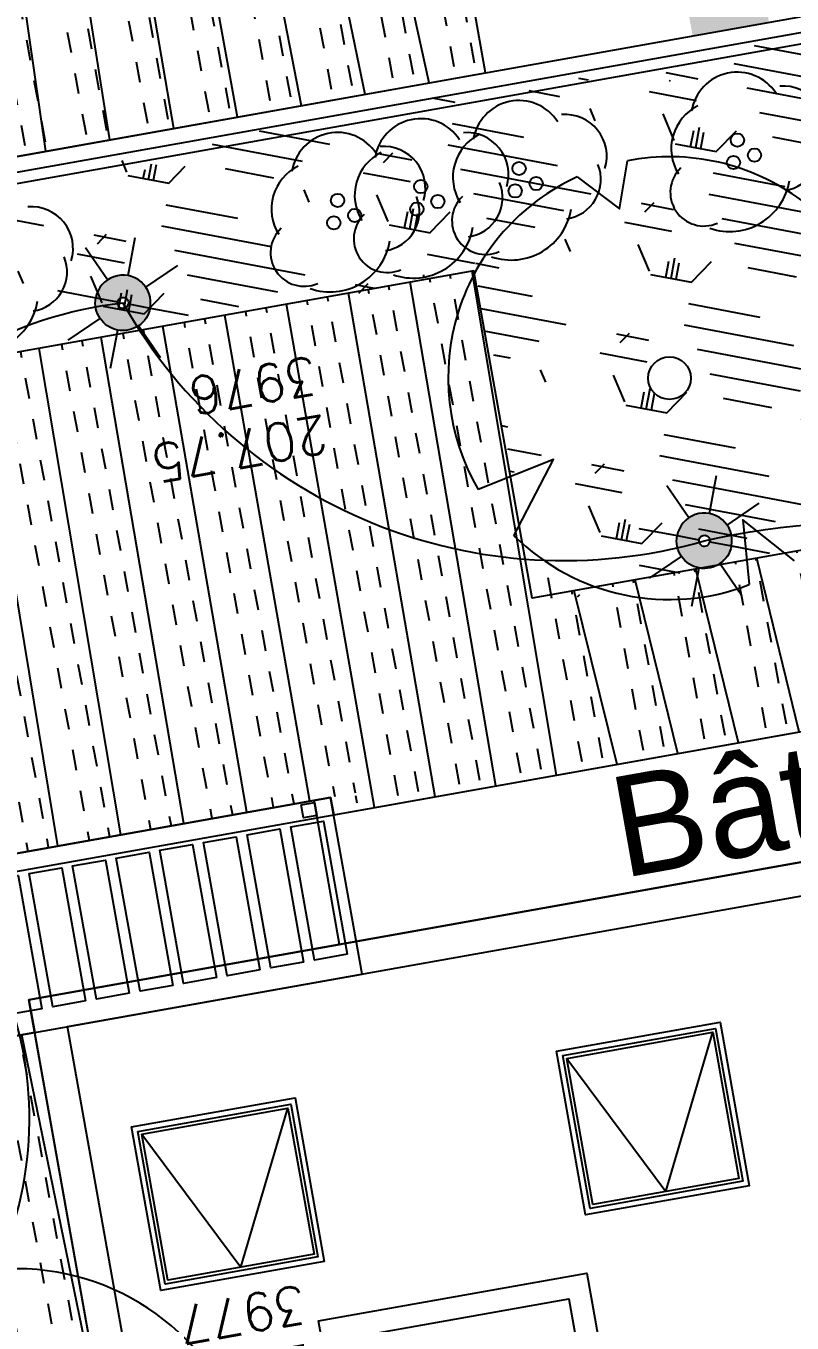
# Model space of a CAD drawing. Extents: x -2313930 to 3286427, y -3858277 to 2572692.
# Drawn here: x -4349 to -3658, y 4014 to 5184 of the extents above; entities that cross this region are included whole.
import ezdxf
from ezdxf.enums import TextEntityAlignment as Align
from ezdxf.lldxf.tags import DXFTag

# ---------------------------------------------------------------- set-up
doc = ezdxf.new("R2010")
doc.units = 0
doc.layers.add('_GAZELEC-RESERVATION 2', color=132, linetype='Continuous', lineweight=18)
doc.layers.add('Fond topo - P', color=252, linetype='Continuous', lineweight=50)
for name, color, linetype, plot in [('Fond topo - N', 252, 'Continuous', False), ('Fond topo - NCACHE', 252, 'Continuous', False), ('Fond topo - ZCACHE', 252, 'Continuous', False)]:
    doc.layers.add(name, color=color, linetype=linetype, plot=plot)
for name, color, linetype in [('Fond topo - Z_500', 252, 'Continuous'), ('prlm-VRD', 2, 'Continuous'), ('SA - arbre', 252, 'Continuous'), ('SA - arbuste', 252, 'Continuous'), ('SA - bât A-B', 252, 'Continuous'), ('SA - couvre sol', 252, 'Continuous'), ('SA - ECL-réso', 252, 'Eclairage public'), ('SA - haie séparative', 252, 'Continuous'), ('SA - limite revêtement', 252, 'Continuous'), ('SA - platelage bois', 252, 'Continuous')]:
    doc.layers.add(name, color=color, linetype=linetype)
doc.styles.add('Arial', font='arial.ttf')
doc.styles.add('Lignes', font='arial.ttf', dxfattribs={"height": 0.35})
doc.styles.add('SIMPLEX', font='simplex_.ttf', dxfattribs={"height": 1.25})
tags = doc.linetypes.add('Eclairage public', pattern='A,5,-0.25,["ECL",Lignes,S=1,R=0,X=0,Y=-0.18],-1.25', length=6.5).pattern_tags.tags
tags[15:16] = [DXFTag(74, 4), DXFTag(75, 0), DXFTag(340, '0'), DXFTag(46, 0.0), DXFTag(50, 0.0), DXFTag(44, 0.0), DXFTag(45, 0.0)]
tags[4:5] = [DXFTag(74, 4), DXFTag(75, 0), DXFTag(340, '0'), DXFTag(46, 0.0), DXFTag(50, 0.0), DXFTag(44, 0.0), DXFTag(45, 0.0)]
tags = doc.linetypes.add('Style de ligne -27', pattern=[0.0656167957931757, 0.0218722652643919, -0.0437445305287838]).pattern_tags.tags
tags[6:7] = [DXFTag(74, 4), DXFTag(75, 0), DXFTag(340, '0'), DXFTag(46, 0.0), DXFTag(50, 0.0), DXFTag(44, 0.0), DXFTag(45, 0.0)]
tags[4:5] = [DXFTag(74, 4), DXFTag(75, 0), DXFTag(340, '0'), DXFTag(46, 0.0), DXFTag(50, 0.0), DXFTag(44, 0.0), DXFTag(45, 0.0)]
pattern_1 = [(280.4264001144857, (-277130161.1279894, -473864756.7787022), (55.32121061969438, 10.17969329456503), []), (280.4264001144857, (-277130142.6875859, -473864753.3854711), (55.32121061969438, 10.17969329456503), [18.75, -18.75]), (280.4264001144857, (-277130124.2471823, -473864749.99224), (55.32121061969438, 10.17969329456503), [18.75, -18.75])]

# ---------------------------------------------------------------- blocks, each defined once
blk = doc.blocks.new('Candélabre', base_point=(-13.42592592600001, -9.391534390999993))
for points in [[(-13.67592592600001, -9.391534390999993, -1), (-13.17592592600001, -9.391534390999993), (-13.37592592600001, -9.391534390999993, 1), (-13.475925926, -9.391534390999993)], [(-13.67592592600001, -9.391534390999993, -1), (-13.17592592600001, -9.391534390999993), (-13.37592592600001, -9.391534390999993, 1), (-13.475925926, -9.391534390999993)], [(-13.67592592600001, -9.391534390999993), (-13.475925926, -9.391534390999993, 1), (-13.37592592600001, -9.391534390999993), (-13.17592592600001, -9.391534390999993, -1)], [(-13.67592592600001, -9.391534390999993), (-13.475925926, -9.391534390999993, 1), (-13.37592592600001, -9.391534390999993), (-13.17592592600001, -9.391534390999993, -1)]]:
    blk.add_hatch(color=250).paths.add_polyline_path(points)
at = {"linetype": 'Continuous', "flags": 128}
for points in [[(-13.42592592600001, -9.141534390999993), (-13.42592592600001, -8.791534391999988)], [(-13.60270262100001, -9.214757695999992), (-13.850189994, -8.967270322999994)], [(-13.24914923200001, -9.214757696999996), (-13.001661857, -8.96727032199999)], [(-14.02592592600001, -9.391534390999993), (-13.67592592600001, -9.391534390999993)], [(-13.17592592600001, -9.391534390999993), (-12.825925927, -9.391534390999993)], [(-13.85018999600001, -9.815798461), (-13.60270262200001, -9.568311086999998)], [(-13.00166185800001, -9.815798458999993), (-13.249149231, -9.568311085999994)], [(-13.42592592600001, -9.991534390999988), (-13.42592592600001, -9.641534390999993)]]:
    blk.add_lwpolyline(points, dxfattribs=at)
for points in [[(-13.67592592600001, -9.391534390999993), (-13.475925926, -9.391534390999993, -1), (-13.37592592600001, -9.391534390999993), (-13.17592592600001, -9.391534390999993, 1)], [(-13.67592592600001, -9.391534390999993), (-13.475925926, -9.391534390999993, 1), (-13.37592592600001, -9.391534390999993), (-13.17592592600001, -9.391534390999993, -1)]]:
    blk.add_lwpolyline(points, format="xyb", close=True, dxfattribs=at)
blk = doc.blocks.new('PTOPO')
at = {"layer": 'Fond topo - NCACHE', "style": 'SIMPLEX'}
blk.add_attdef('MAT', text='', height=0.34, dxfattribs=at).set_placement((0.09999999986030161, -0.09999999962747097), align=Align.TOP_LEFT)
at = {"layer": 'Fond topo - ZCACHE', "style": 'SIMPLEX'}
blk.add_attdef('ALT', (0.09999999986030161, 0.09999999962747097), '', height=0.34, dxfattribs=at)
blk = doc.blocks.new('A$C1F970F0F')
at = {"layer": 'SA - couvre sol'}
h = blk.add_hatch(dxfattribs=at)
h.set_pattern_fill('PELOUSE6', color=256, scale=20.0000003, angle=-10.72360141139323, style=0, pattern_type=2)
h.set_pattern_definition([(349.2763985886067, (-277130161.1279894, -473864756.7787022), (22.32856350872324, 117.9043497231417), [37.5000005625, -202.5000030375]), (79.27639858860677, (-277130147.3110734, -473864759.3953308), (-235.8086994462835, 44.65712701744649), [15.000000225, -105.000001575]), (79.27639858860677, (-277130138.0997961, -473864761.1397498), (-235.8086994462835, 44.65712701744649), [15.000000225, -105.000001575]), (79.27639858860677, (-277130142.7054347, -473864760.2675403), (-235.8086994462835, 44.65712701744649), [18.75000028125, -101.25000151875]), (112.9664661186067, (-277130151.916716, -473864758.5231205), (-191.1515722884832, 280.4658259369293), [12.00000018, -420.7461593111922]), (45.58633105860677, (-277130133.4941673, -473864762.0119574), (22.32856353476547, 117.9043498154048), [12.00000018, -420.7461593111923]), (45.58633105860677, (-277130124.2828801, -473864763.7563783), (22.32856353476547, 117.9043498154048), [26.00000039, -406.6661590999923]), (112.9664661186067, (-277130161.1279894, -473864756.7787022), (-191.1515722884832, 280.4658259369293), [26.00000039, -406.6661590999922]), (349.2763985886067, (-277130073.3609553, -473864750.4999832), (22.32856350872324, 117.9043497231417), [44.42455106636825, -195.5754525336318]), (349.2763985886067, (-277130085.1249766, -473864728.4255323), (22.32856350872324, 117.9043497231417), [82.81008944215131, -56.09585564143782, 43.07431864611476, -58.01973967029608]), (349.2763985886067, (-277130096.7337571, -473864706.3804808), (22.32856350872324, 117.9043497231417), [119.4799495921992, -46.28746189431191, 29.47870124218051, -44.75389087130835]), (349.2763985886067, (-277130108.4191755, -473864684.3209158), (22.32856350872324, 117.9043497231417), [100.4611429069171, -139.5388606930829]), (349.2763985886067, (-277130104.5097786, -473864665.2146754), (22.32856350872324, 117.9043497231417), [65.56973938354608, -174.4302642164539])])
h.paths.add_polyline_path([(-3402.623808803382, 4002.738312271429), (-3437.712507589949, 4199.636212808002), (-3240.81464163304, 4234.725105514619), (-3223.270195233028, 4136.276172657652), (-2523.393668735908, 4261.000187694139), (-2562.872126556909, 4482.529666060197), (-2956.667858459632, 4412.351880455288), (-2991.756751253422, 4609.249746452402), (-2794.85888531939, 4644.338639163351), (-2873.107116345795, 5083.420880229077), (-2676.209250280051, 5118.509773009871), (-2716.733466870143, 5345.90742274797), (-3626.306558289891, 5183.813676629252), (-3573.673219096088, 4888.466877775171), (-3886.433009378015, 4832.73039375921), (-3939.06634855449, 5128.077192704795), (-4875.622878340046, 4961.174765867798), (-4861.415331338533, 4881.450515412981), (-4762.966398399941, 4898.994961868626), (-4736.649728846019, 4751.321562402331), (-4835.098661767282, 4733.777116038193), (-4821.063104642834, 4655.017969675949), (-4544.422242371515, 4704.317750093585), (-4520.912684171495, 4572.396179924211), (-4896.002479472914, 4505.551953068259), (-5000.388478969709, 5091.303708193815), (-2644.601016008993, 5511.124216758372), (-2407.400474873673, 4180.096742493728)])
at = {"layer": 'SA - haie séparative'}
h = blk.add_hatch(dxfattribs=at)
h.set_pattern_fill('PAVES_EVERGREEN1', color=256, scale=30.0000012, angle=-10.72360141139323, style=0, pattern_type=2)
h.set_pattern_definition([(349.2763985886067, (-277130152.3634321, -473864750.8052154), (32.26715867605478, 9.155903067109474), [15.0000006, -15.0000006]), (79.27639858860677, (-277130152.3634321, -473864750.8052154), (-9.155903067109474, 32.26715867605478), [15.0000006, -15.0000006])])
h.paths.add_polyline_path([(-3741.577973520158, 5340.124020899985), (-3672.648887766581, 5352.321608217365), (-3772.845735262865, 5918.538262582146), (-5101.585512309603, 5679.874887636244), (-5001.817125734857, 5115.427393912992), (-4932.186946450847, 5127.835895881468), (-5021.032714997484, 5626.386451342699), (-3830.825719061932, 5837.00390246101)])
at = {"layer": 'SA - platelage bois'}
h = blk.add_hatch(dxfattribs=at)
h.set_pattern_fill('PASSERELLE', color=256, scale=150, angle=-79.57359988551433, style=0, pattern_type=2)
h.set_pattern_definition(pattern_1)
h.paths.add_polyline_path([(-4473.131547800867, 5514.368344478578), (-4420.498589572083, 5219.022927735845), (-3928.61527620563, 5306.701349582033), (-3980.881579736471, 5602.060457924456)])
h = blk.add_hatch(dxfattribs=at)
h.set_pattern_fill('PASSERELLE', color=256, scale=150, angle=-79.57359988551433, style=0, pattern_type=2)
h.set_pattern_definition(pattern_1)
h.paths.add_polyline_path([(-4875.622878340046, 4961.174765867798), (-4861.415331338533, 4881.450515412981), (-4762.966398399941, 4898.994961868626), (-4736.649728846019, 4751.321562402331), (-4835.098661767282, 4733.777116038193), (-4821.063104642834, 4655.017969675949), (-4544.422242371515, 4704.317750093585), (-4520.912684171495, 4572.396179924211), (-4068.335335630077, 4653.049355077584), (-4065.528224184668, 4637.297525763334), (-2881.979355956483, 4848.216111185977), (-2922.331582675059, 5074.648656927342), (-2676.209250280051, 5118.509773009871), (-2716.733466870143, 5345.90742274797), (-3626.306558289891, 5183.813676629252), (-3573.673219096088, 4888.466877775171), (-3886.433009378015, 4832.73039375921), (-3939.06634855449, 5128.077192704795)])
h = blk.add_hatch(dxfattribs=at)
h.set_pattern_fill('PASSERELLE', color=256, scale=150, angle=-79.57359988551433, style=0, pattern_type=2)
h.set_pattern_definition(pattern_1)
h.paths.add_polyline_path([(-4335.267744219151, 4440.927387803801), (-4492.490680990537, 4412.908908511484), (-4468.981122882024, 4280.987338359439), (-4647.173052249411, 4249.232004214435), (-4585.76748988437, 3904.660738842532), (-4684.216422805634, 3887.116292478393), (-4660.177072840863, 3752.221847930361), (-4463.279206866626, 3787.310740728484), (-4410.645867672823, 3491.963941874403), (-4607.543733624184, 3456.875049071948), (-4589.999287218625, 3358.426116119144), (-4491.550354280032, 3375.970562574789), (-4456.461461509119, 3179.072696582007), (-4554.910394430382, 3161.528250217867), (-4537.365948024823, 3063.079317265063), (-4143.570216190728, 3133.25710288297), (-4064.620207443004, 2690.236904562595), (-4261.518073302859, 2655.14801174281), (-4270.290296560057, 2704.372478182124), (-4368.739229498649, 2686.828031726479), (-4333.843767498192, 2491.015584049302), (-3298.165509577112, 2675.607043131192), (-3324.284533135743, 2822.171087690233), (-3718.080264969837, 2751.993302072327), (-3726.852488209704, 2801.217768603146), (-3431.982729456081, 2853.766095122478), (-3467.0716222672, 3050.663961028087), (-3761.941380923771, 2998.115634395587), (-3814.574720123121, 3293.462433345506), (-3519.227921227619, 3346.095772507767), (-3554.31681402141, 3542.993638504882), (-3652.765747051507, 3525.449192066567), (-3670.310193457068, 3623.898125019371), (-3473.412327505706, 3658.987017821825), (-3526.045666699509, 3954.333816675906), (-4226.313273780827, 3829.540107731822)])
at = {"layer": 'SA - arbre', "ltscale": 1.920000076293945, "elevation": 9.999999999999998e-08, "flags": 128}
for points in [[(-3845.873453748753, 5212.854676563354), (-3807.564932970947, 5184.208235229561), (-3800.429576829961, 5227.460081935287)], [(-3902.814144724872, 4889.196821971495), (-3867.134502460819, 4957.785789188832), (-3935.164172344221, 4930.950753533514)], [(-3649.544816650656, 4866.567232037828), (-3696.324492228814, 4903.360304279556), (-3690.485293049178, 4845.006886820881)]]:
    blk.add_lwpolyline(points, dxfattribs=at)
at = {"layer": 'SA - arbre', "ltscale": 1.920000076293945}
blk.add_circle((-3762.467718758773, 5031.34343604551), 19.2, dxfattribs=at)
for start, end in [(5.615758488842114, 100.95514862453), (114.6790985122949, 210.170484290019), (225.3651126391995, 291.121711628256)]:
    blk.add_arc((-3762.467718758773, 5031.34343604551), 199.7567998, start, end, dxfattribs=at)
at = {"layer": 'SA - arbuste', "ltscale": 0.800000011920929}
for centre in [(-3701.230416543962, 5246.158929420034), (-3704.705024448726, 5225.871113574433), (-3685.796035051616, 5232.579335799316), (-3898.264401401377, 5220.491826988957), (-3986.943206228913, 5204.180232584773), (-3882.830019891701, 5206.912233459745), (-4061.969144812248, 5191.74267981324), (-3971.508824736567, 5190.600638964055), (-3901.739009329017, 5200.204011147688), (-3990.417814173883, 5183.892416651998), (-4065.443752739888, 5171.454863971971), (-4046.534763319901, 5178.163086192522)]:
    blk.add_circle(centre, 6, dxfattribs=at)
at = {"layer": 'SA - arbuste', "ltscale": 0.6399999856948853}
for centre, radius, start, end in [((-3701.34231406197, 5265.754455783022), 41.674688, 32.90494450850222, 171.122222747956), ((-3659.736284680903, 5257.182816221449), 37.72767999999999, 342.9842594908044, 94.63470469373227), ((-3898.376298919384, 5240.087353351944), 41.674688, 32.90494467775616, 171.1222224813845), ((-3856.770269538317, 5231.515713790372), 37.72767999999999, 342.9842594908044, 94.63470469373227), ((-3717.739346883905, 5238.308174507578), 43.180544, 116.324862790465, 211.8320557992154), ((-3987.05510376425, 5223.775758856254), 41.674688, 32.90494467775616, 171.1222224813845), ((-4062.081042330255, 5211.338206176228), 41.674688, 32.90494467775616, 171.122222747956), ((-3914.77333174132, 5212.641072076502), 43.180544, 116.3248626312973, 211.8320556308634), ((-3945.44907440606, 5215.204119299014), 37.72767999999999, 342.9842594908044, 94.63470461757107), ((-3663.069468964696, 5236.179786282338), 35.676672, 277.8831336789501, 22.28760178340445), ((-4003.452136609063, 5196.329477585143), 43.180544, 116.3248626312973, 211.8320556308634), ((-4020.475012949188, 5202.766566614655), 37.72767999999999, 342.9842594908044, 94.63470461757107), ((-4078.47807515219, 5183.891924900783), 43.180544, 116.3248626312973, 211.8320556308634), ((-3860.10345382211, 5210.512683851261), 35.676672, 277.8831336789501, 22.28760178340445), ((-3731.422632932507, 5198.921799696905), 30.327872, 133.2696686423436, 293.7521365777301), ((-3708.191426818184, 5218.310993919386), 54.727168, 251.0377364883117, 350.7437829327423), ((-3948.782258672523, 5194.20108945141), 35.676672, 277.883133562608, 22.28760147896251), ((-4338.424344299616, 5148.321423645047), 37.72767999999999, 342.9842594908044, 94.63470469373227), ((-4023.808197232981, 5181.763536675545), 35.676672, 277.8831336789501, 22.28760147896251), ((-3928.456617789921, 5173.254697265827), 30.327872, 133.2696686423436, 293.7521365777301), ((-4017.135422657664, 5156.943102774469), 30.327872, 133.2696683174558, 293.7521367830749), ((-3905.225411675598, 5192.643891488309), 54.727168, 251.0377364883117, 350.7437829327423), ((-4092.161361200793, 5144.505550090111), 30.327872, 133.2696686423436, 293.7521367830749), ((-3993.904216543341, 5176.33229699695), 54.727168, 251.0377364883117, 350.7437829327423), ((-4068.930155086469, 5163.894744312592), 54.727168, 251.0377365523678, 350.7437825057393), ((-4341.757528583408, 5127.318393705937), 35.676672, 277.8831336789501, 22.28760147896251), ((-4386.879486436897, 5109.449601342983), 54.727168, 251.0377365152544, 350.7437827194919)]:
    blk.add_arc(centre, radius, start, end, dxfattribs=at)
at = {"layer": 'SA - bât A-B', "linetype": 'Style de ligne -27', "ltscale": 2.539999961853027}
for p, q in [((-3765.744234548105, 4297.435409361274), (-3723.293007647058, 4441.11175859201)), ((-3855.214577797889, 4417.602200364783), (-3765.744234548105, 4297.435409361274)), ((-4149.217742516341, 4229.0971328278), (-4106.766515592418, 4372.773482054205)), ((-4238.688085725918, 4349.263923918483), (-4149.217742516341, 4229.0971328278))]:
    blk.add_line(p, q, dxfattribs=at)
at = {"layer": 'SA - bât A-B', "linetype": 'Continuous', "ltscale": 2.539999961853027, "elevation": 9.999999999999998e-08, "flags": 128}
for points in [[(-4891.208220167493, 4341.854014492964), (-4550.158628513374, 2428.087821803657), (-3171.873868801296, 2673.710017606947), (-3404.319882600679, 3978.057930172946), (-2379.562068281582, 4160.679690604004), (-2625.183937557962, 5538.9626177042), (-5028.226891870663, 5110.720795591417), (-4919.630223348451, 4501.341285905692)], [(-4538.832048105923, 2444.327162202496), (-3188.11766236816, 2685.063134288174), (-3420.558952990663, 3989.384543523098), (-2395.801138837249, 4172.00630408032), (-2636.510566602577, 5522.723550404896), (-5011.987817731413, 5099.394161246686)], [(-4870.387587714489, 4361.816510965448), (-4530.741633449554, 2455.926691246847), (-3199.716966173931, 2693.153391904228), (-3432.158289101265, 3997.474982045343), (-2407.400474873673, 4180.096742493728), (-2644.601016008993, 5511.124216758372), (-5000.388478969709, 5091.303708193815), (-4893.195368027506, 4489.800123754009)], [(-4028.476644085583, 3895.268947438105), (-4202.042121845539, 3864.33808688549), (-4305.733258376407, 4446.190687121713), (-3536.551398338173, 4583.265508594228), (-3432.860261692925, 4001.412908336342), (-3786.3293732782, 3938.421673270128)], [(-3519.227921227619, 3346.095772507767), (-3554.31681402141, 3542.993638504882), (-3652.765747051507, 3525.449192066567), (-3670.310193457068, 3623.898125019371), (-3473.412327505706, 3658.987017821825), (-3526.045673387598, 3954.333854435716), (-4226.313273780827, 3829.540107731822), (-4335.267744219151, 4440.927387803801), (-4492.490680990537, 4412.908908511484), (-4468.981122882024, 4280.987338359439), (-4647.173052249411, 4249.232004214435), (-4585.767489775534, 3904.660738916708), (-4684.216422788304, 3887.116292569898), (-4660.177072840863, 3752.221847930361), (-4463.279206866626, 3787.310740728484), (-4410.645867672823, 3491.963941874403), (-4607.543733624184, 3456.875049071948), (-4589.999287218625, 3358.426116119144)]]:
    blk.add_lwpolyline(points, dxfattribs=at)
for points in [[(-4821.063104642834, 4655.017969675949), (-4544.422242371515, 4704.317750093585), (-4518.105572726086, 4556.644350609961), (-2832.754889553043, 4856.988334378877), (-2873.107116231412, 5083.420880207415), (-2676.209250280051, 5118.509773009871), (-2716.733466870143, 5345.90742274797), (-3626.306558272562, 5183.813676720758), (-3573.673219096088, 4888.466877775171), (-3886.433009378015, 4832.73039375921), (-3939.06634855449, 5128.077192704795), (-4875.622878340046, 4961.174765867798), (-4861.415331338533, 4881.450515412981), (-4762.966398399941, 4898.994961868626), (-4736.649728846019, 4751.321562402331), (-4835.098661767282, 4733.777116038193)], [(-4335.267744219151, 4440.927387803801), (-4492.490680990537, 4412.908908511484), (-4518.105572726086, 4556.644350609961), (-2832.754889553043, 4856.988334378877), (-2812.403331702073, 4742.787572111823), (-4340.531078218113, 4470.462067656887)], [(-3398.062247843995, 3977.141562340628), (-4226.31346780538, 3829.540073100857), (-4340.531272225337, 4470.462033117427), (-3512.280052338127, 4618.063522466034)], [(-3864.494048164722, 4424.074559367832), (-3716.820648725636, 4450.391228903211), (-3690.503979171713, 4302.717829436915), (-3838.177378610799, 4276.401159901538)], [(-3858.694379191863, 4420.029335003989), (-3720.865873049273, 4444.591560017526), (-3696.303648144572, 4306.763053800759), (-3834.132154269833, 4282.200828878727)], [(-3855.214577797889, 4417.602200364783), (-3723.293007647058, 4441.11175859201), (-3699.78344944704, 4309.190188422635), (-3831.705019672047, 4285.680630304244)], [(-4247.96755611008, 4355.736282830027), (-4100.294156653666, 4382.05295245691), (-4073.977487008238, 4234.379552973286), (-4221.650886447324, 4208.062883437909)], [(-4242.167887119894, 4351.69105855769), (-4104.339380994632, 4376.25328347972), (-4079.777155981096, 4238.424777337129), (-4217.605662106357, 4213.862552415098)], [(-4238.688085725918, 4349.263923918483), (-4106.766515592418, 4372.773482054205), (-4083.2569573924, 4240.85191188483), (-4215.17852754323, 4217.342353657603)], [(-3781.066039388073, 3908.886993342867), (-4023.213310178128, 3865.734267602349), (-4079.355542407167, 4180.770874516427), (-3837.20827163999, 4223.923600261277)], [(-4056.156866521282, 4164.589977156893), (-3853.389169009403, 4200.724924448354), (-3839.178168021391, 4120.981292505408), (-4041.945865647653, 4084.846345235608)]]:
    blk.add_lwpolyline(points, close=True, dxfattribs=at)
at = {"layer": 'SA - bât A-B', "ltscale": 2.539999961853027, "elevation": 9.999999999999998e-08, "flags": 128}
for points in [[(-5687.532733795879, 4364.494455562055), (-5659.110730614919, 4205.007184149327), (-4039.913332426243, 4493.562083660523), (-4068.335335630077, 4653.049355077584)], [(-4094.754617988506, 4646.309701630245), (-4082.940745987656, 4648.415035294371), (-4080.835412469454, 4636.601163273761), (-4092.649284435646, 4634.495829792649)], [(-4092.646688202301, 4504.479647075514), (-4122.181368092474, 4499.216313130969), (-4143.58559265991, 4619.324011258072), (-4114.050912775283, 4624.587345298455)], [(-4053.267115038509, 4511.497425546231), (-4082.801794888476, 4506.234091688861), (-4104.206019461459, 4626.341789911802), (-4074.671339588614, 4631.605123764841)], [(-4132.026261406299, 4497.461868517622), (-4161.560941273597, 4492.198534568745), (-4182.965165846578, 4612.306232791686), (-4153.430485973734, 4617.569566644725)], [(-4210.785407677036, 4483.426311375844), (-4240.320087658716, 4478.16297744863), (-4261.724312231698, 4598.270675671572), (-4232.189632341524, 4603.534009616115)], [(-4171.40583460475, 4490.444089863892), (-4200.940514454718, 4485.180756006521), (-4222.3447390277, 4605.288454229462), (-4192.810059160402, 4610.551788178339)], [(-4289.544554062157, 4469.39075425573), (-4319.07923395233, 4464.127420311184), (-4340.483458593942, 4584.235118547123), (-4310.948778726644, 4589.498452496)], [(-4250.164980881035, 4476.408532817954), (-4279.699660839839, 4471.145198886406), (-4301.10388541282, 4591.252897109347), (-4271.569205562851, 4596.516230966718)], [(-4328.924127266155, 4462.372975697837), (-4358.458807133452, 4457.109641748961), (-4379.86303179794, 4577.217339989232), (-4350.328351947972, 4582.480673846602)]]:
    blk.add_lwpolyline(points, close=True, dxfattribs=at)
blk.add_lwpolyline([(-4872.502922891676, 4345.187459338026), (-4335.267744219151, 4440.927387803801), (-4340.531078218113, 4470.462067656887), (-4060.132965714846, 4520.431422418637), (-4083.291635023007, 4650.384013812597), (-5687.53253967982, 4364.49449017569), (-5659.110536498862, 4205.007218762963), (-4891.208220167493, 4341.854014492964)], dxfattribs=at)
at = {"layer": 'SA - ECL-réso', "ltscale": 0.75, "elevation": 9.999999999999998e-08, "flags": 128}
for points in [[(-4369.874974451702, 4227.062549708057, 0.4494577209068973), (-4565.401400396702, 4673.066385597581, -0.443058817884025), (-4255.697642165277, 5099.253156840582, 0.347644067554528), (-3731.071155143582, 4884.60289264525, -0.3019893690622334), (-2960.449616895612, 4586.653190246761, 0.2898849259744576), (-3262.91714472225, 4205.133301415073)], [(-4147.194311888063, 4080.129968697482, 0.3461317724329636), (-4369.874974451702, 4227.062549708057, 0.2412726222501949), (-4615.533278049003, 3923.516989128872, 0.2293300014511306), (-4512.327666494318, 3346.350587378748, -0.3310049230299431), (-4115.302226212525, 2825.990739713797, -0.235092745844293), (-3418.516958922506, 2955.622052266285, -0.471621246903067), (-3636.203820858852, 3578.55210960342)]]:
    blk.add_lwpolyline(points, format="xyb", dxfattribs=at)
at = {"layer": 'SA - limite revêtement', "elevation": 9.999999999999998e-08, "flags": 128}
blk.add_lwpolyline([(-3928.61527620563, 5306.701349582033), (-3980.89065047358, 5602.111717134027), (-4473.13535402358, 5514.389702737769), (-4420.498589572083, 5219.022927735845)], dxfattribs=at)
at = {"layer": 'SA - platelage bois', "elevation": 9.999999999999998e-08, "flags": 128}
for points in [[(-4473.131547800867, 5514.368344478578), (-4420.498589572083, 5219.022927735845), (-3928.61527620563, 5306.701349582033), (-3980.881579736471, 5602.060457924456)], [(-4875.622878340046, 4961.174765867798), (-4861.415331338533, 4881.450515412981), (-4762.966398399941, 4898.994961868626), (-4736.649728846019, 4751.321562402331), (-4835.098661767282, 4733.777116038193), (-4821.063104642834, 4655.017969675949), (-4544.422242371515, 4704.317750093585), (-4520.912684171495, 4572.396179924211), (-4068.335335630077, 4653.049355077584), (-4065.528224184668, 4637.297525763334), (-2881.979355956483, 4848.216111185977), (-2922.331582675059, 5074.648656927342), (-2676.209250280051, 5118.509773009871), (-2716.733466870143, 5345.90742274797), (-3626.306558289891, 5183.813676629252), (-3573.673219096088, 4888.466877775171), (-3886.433009378015, 4832.73039375921), (-3939.06634855449, 5128.077192704795)]]:
    blk.add_lwpolyline(points, close=True, dxfattribs=at)
blk.add_lwpolyline([(-3519.227921227619, 3346.095772507767), (-3554.31681402141, 3542.993638504882), (-3652.765747051507, 3525.449192066567), (-3670.310193457068, 3623.898125019371), (-3473.412327505706, 3658.987017821825), (-3526.045666699509, 3954.333816675906), (-4226.313273780827, 3829.540107731822), (-4335.267744219151, 4440.927387803801), (-4492.490680990537, 4412.908908511484), (-4468.981122882024, 4280.987338359439), (-4647.173052249411, 4249.232004214435), (-4585.76748988437, 3904.660738842532), (-4684.216422805634, 3887.116292478393), (-4660.177072840863, 3752.221847930361), (-4463.279206866626, 3787.310740728484), (-4410.645867672823, 3491.963941874403), (-4607.543733624184, 3456.875049071948), (-4589.999287218625, 3358.426116119144)], dxfattribs=at)
at = {"layer": 'Fond topo - P', "ltscale": 2}
ref = blk.add_blockref('PTOPO', (-4065.997115497973, 5009.822916460495), dxfattribs=dict(at, xscale=99.99999999999994, yscale=99.99999999999994, zscale=99.99999999999994, rotation=190.0656205306617))
ref.add_attrib('MAT', '3976', dxfattribs={"layer": 'Fond topo - N', "color": 0, "ltscale": 2, "height": 33.99999999999999, "rotation": 190.0656204987762, "style": 'SIMPLEX'}).set_placement((-4077.590957306997, 5017.92123920652), align=Align.TOP_LEFT)
ref.add_attrib('ALT', '207.75', (-4074.095438221124, 4998.229074647138), dxfattribs={"layer": 'Fond topo - Z_500', "color": 0, "ltscale": 2, "height": 33.99999999999999, "rotation": 190.0656204987762, "style": 'SIMPLEX'})
ref = blk.add_blockref('PTOPO', (-4075.857145891084, 4171.660410919055), dxfattribs=dict(at, xscale=99.99999999999994, yscale=99.99999999999994, zscale=99.99999999999994, rotation=190.0656205306617))
ref.add_attrib('MAT', '3977', dxfattribs={"layer": 'Fond topo - N', "color": 0, "ltscale": 2, "height": 33.99999999999999, "rotation": 190.0656204987762, "style": 'SIMPLEX'}).set_placement((-4087.450987757642, 4179.758733486402), align=Align.TOP_LEFT)
ref.add_attrib('ALT', '208.00', (-4083.955468614234, 4160.066569105699), dxfattribs={"layer": 'Fond topo - Z_500', "color": 0, "ltscale": 2, "height": 33.99999999999999, "rotation": 190.0656204987762, "style": 'SIMPLEX'})
at = {"layer": 'SA - ECL-réso', "linetype": 'ByBlock', "xscale": 99.99999999999999, "yscale": 99.99999999999999, "zscale": 99.99999999999999, "rotation": 349.2763985886067}
for p in [(-4255.697642165277, 5099.253156840582), (-3731.071155143582, 4884.60289264525)]:
    blk.add_blockref('Candélabre', p, dxfattribs=at)
at = {"layer": 'SA - bât A-B', "style": 'Arial', "width": 0.9932000041007996}
blk.add_text('Bâtiment B', height=90.91472869999998, rotation=10.08175656304504, dxfattribs=at).set_placement((-3805.075843601867, 4580.11055498937))

msp = doc.modelspace()

# ---------------------------------------------------------------- linework, layer by layer
at = {"layer": '_GAZELEC-RESERVATION 2'}
msp.add_circle((486248.4803309143, -227485.9628347494), 2800178.148749841, dxfattribs=at)

# ---------------------------------------------------------------- block references
at = {"layer": 'prlm-VRD'}
msp.add_blockref('A$C1F970F0F', (-5.729869075061288, -165.0016201740946), dxfattribs=at)

doc.saveas('drawing.dxf')
